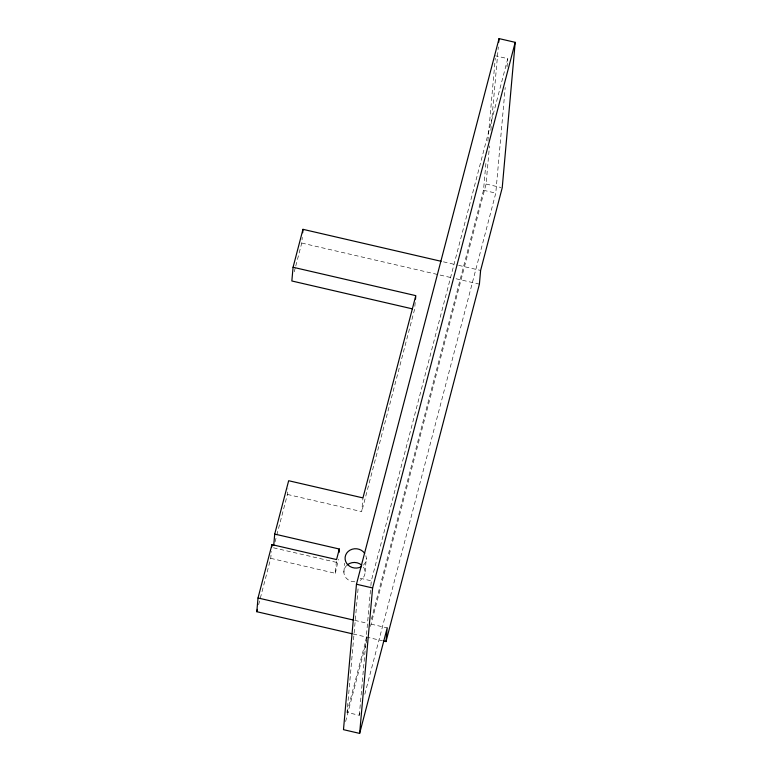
<?xml version="1.0" encoding="UTF-8"?>
<svg xmlns="http://www.w3.org/2000/svg" width="772" height="772" viewBox="0 0 772 772"><rect width="100%" height="100%" fill="white"/><g stroke="black" fill="none" stroke-linecap="round" stroke-linejoin="round"><path stroke-width="0.58" stroke-dasharray="3.86 2.9" d="M258.61 604.746L270.74 558.349L271.348 551.488M295.753 266.041L301.755 243.055L302.267 237.342M276.83 535.044L287.435 494.447L287.946 488.734M270.74 558.349L335.337 573.297L336.457 560.723M335.337 573.297L338.397 559.314M343.858 572.313L344.679 563.164M287.435 494.447L361.721 511.633L362.946 497.911M359.926 712.961L359.318 715.287L347.043 712.45L358.285 586.392M365.088 571.946L366.314 558.224M359.318 715.287L370.782 586.836M370.888 585.63L371.313 580.833L507.773 58.653L495.499 55.816M415.191 302.508L414.583 309.369L361.721 511.633M371.409 619.202L483.504 190.269L486.07 161.464M487.894 141.054L495.286 58.218M370.454 626.459L486.08 184.035L489.477 145.889M490.867 130.391L498.307 46.947M364.799 694.308L495.778 193.116L505.206 87.468M507.021 67.058L507.773 58.653M294.248 271.783L295.454 267.189M275.006 542.002L276.53 536.202M347.043 712.45L366.835 636.688M345.605 721.55L366.825 640.374M486.08 184.035L501.076 187.509M483.504 190.269L495.778 193.116M443.408 261.824L457.449 265.076M458.626 265.346L480.618 270.432M301.755 243.055L451.35 277.669M456.02 278.75L479.402 284.154M273.491 547.802L338.088 562.74M360.157 578.247L371.313 580.833M354.744 620.36L367.568 623.322M371.062 624.133L387.216 627.868M353.103 633.986L382.468 640.779M365.86 555.724A10.625 9.669 5.1 0 1 363.477 565.123M363.487 567.13A10.625 9.669 5.1 0 1 360.109 580.419M354.85 581.808A10.625 9.669 5.1 0 1 344.814 575.999A10.625 9.669 5.1 0 1 346.705 565.413"/><path stroke-width="1.16" d="M351.926 633.716L256.796 611.704L258.022 597.982L271.966 544.627L336.563 559.575L339.313 549.027L274.716 534.079L288.66 480.724L362.946 497.911L415.809 295.647L293.07 267.257L302.981 229.332L441.073 261.283M293.07 267.257L291.845 280.979L412.248 308.829M271.754 546.914L271.966 544.627M273.703 545.514L274.716 534.079M302.672 232.768L302.981 229.332M339.014 552.453L339.313 549.027M385.99 641.59L479.402 284.154L480.618 270.432L502.225 187.77L515.204 42.335L499.059 38.6L356.461 584.23L343.482 729.665L359.636 733.4L387.216 627.868L385.99 641.59L383.636 641.049M359.636 733.4L372.615 587.965L515.204 42.335M415.5 299.082L415.703 296.795M498.741 42.18L499.059 38.6M256.796 611.704L257.404 609.378M356.461 584.23L372.615 587.965M258.022 597.982L353.586 620.09M361.335 566.696A10.625 9.669 5.1 0 1 346.696 563.406A10.625 9.669 5.1 0 1 350.063 550.118A10.625 9.669 5.1 0 1 364.702 553.408M347.361 564.834A10.625 9.669 5.1 0 1 361.721 565.162"/></g></svg>
